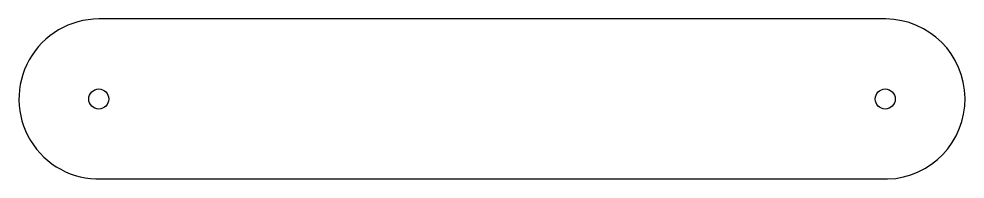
# Model space of a CAD drawing. Header units: millimetres. Extents: x -4194 to -3767, y 1089 to 1161.
import ezdxf

# ---------------------------------------------------------------- set-up
doc = ezdxf.new("R2010")
doc.units = ezdxf.units.MM
doc.layers.get('0').update_dxf_attribs({"linetype": 'CONTINUOUS'})

msp = doc.modelspace()

# ---------------------------------------------------------------- linework, layer by layer
msp.add_lwpolyline([(-4158, 1161, 1.015779), (-4156.87, 1089.02), (-3802.31, 1089.02, 0.980982), (-3803.11, 1161)], format="xyb", close=True)
for centre in [(-4158, 1125), (-3803.4, 1125)]:
    msp.add_circle(centre, 4.5)

doc.saveas('drawing.dxf')
